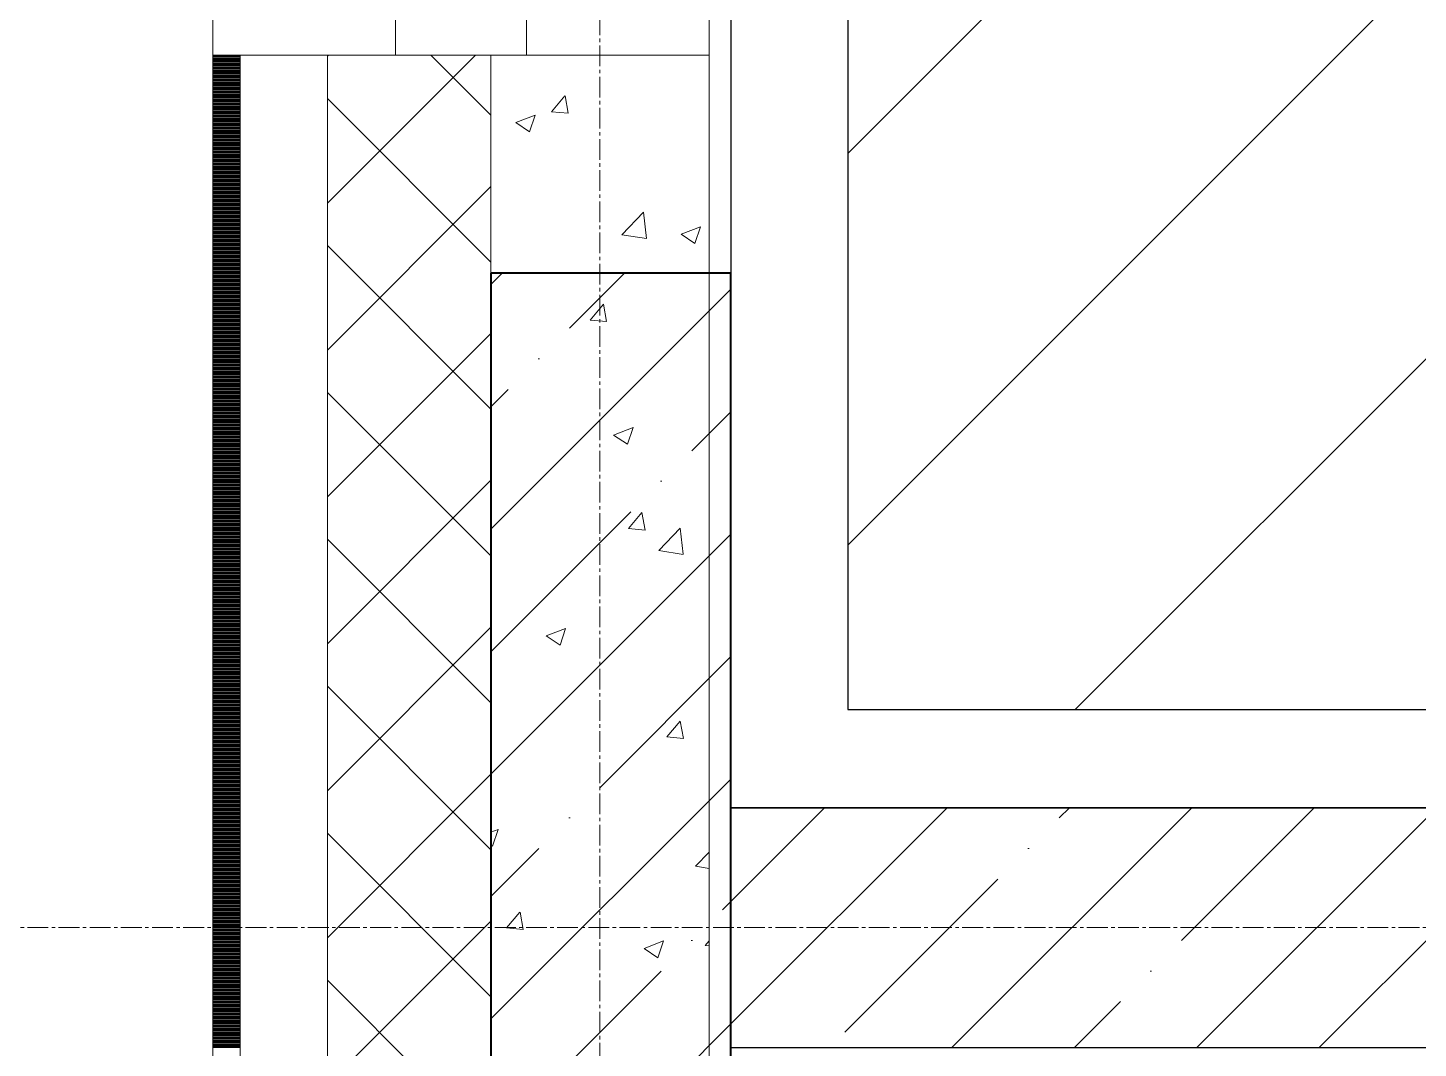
# Model space of a CAD drawing. Header units: millimetres. Extents: x -231292 to 573618, y -153144 to 564035.
# Drawn here: x 8359 to 9634, y -135756 to -134820 of the extents above; entities that cross this region are included whole.
import ezdxf

# ---------------------------------------------------------------- set-up
doc = ezdxf.new("R2010")
doc.units = ezdxf.units.MM
doc.linetypes.add('CENTER2', pattern=[28.575, 19.05, -3.175, 3.175, -3.175])
doc.linetypes.add('HIDDEN2', pattern=[4.7625, 3.175, -1.5875])
doc.layers.get('0').update_dxf_attribs({"color": 250})
for name, color, linetype, lineweight in [('10.3) строит. леса', 20, 'Continuous', 30), ('A-Wall_Материал_Газоблок_Контур', 250, 'Continuous', 0), ('АР_Колонны', 250, 'Continuous', 35), ('АР_Окна', 250, 'Continuous', 5), ('АР_Стены ЖБ', 250, 'Continuous', 35), ('АР_Стены ПЕНОблок', 250, 'Continuous', 20), ('АР_Тонкая', 250, 'Continuous', 5), ('АР_Утеплитель', 250, 'Continuous', 0), ('АР_Штриховка', 250, 'Continuous', 0), ('РД_Оси_100', 250, 'Continuous', 0)]:
    doc.layers.add(name, color=color, linetype=linetype, lineweight=lineweight)

# ---------------------------------------------------------------- blocks, each defined once
blk = doc.blocks.new('оси_рен')
at = {"layer": 'РД_Оси_100', "color": 251, "linetype": 'CENTER2', "true_color": 0x636466}
blk.add_line((1195652.916, 135558.25), (1195652.916, 223268.25), dxfattribs=at)
blk.add_lwpolyline([(1225207.916, 149113.25), (1190197.958, 149113.25), (1189697.958, 149263.25)], dxfattribs=at)

msp = doc.modelspace()

# ---------------------------------------------------------------- hatches: boundary and pattern name
at = {"layer": '10.3) строит. леса'}
h = msp.add_hatch(dxfattribs=at)
h.set_pattern_fill('ANSI31', color=256, scale=80)
h.set_pattern_definition([(45, (13310.34, 10433.85), (-179.60512, 179.60512), [])])
h.paths.add_polyline_path([(9110.656, -133445.263), (9110.656, -135445.263), (10090.656, -135445.263), (10090.656, -133445.263)])
at = {"layer": 'АР_Штриховка', "linetype": 'Continuous', "lineweight": 5, "true_color": 0x000000}
h = msp.add_hatch(dxfattribs=at)
h.set_pattern_fill('ANSI35', color=18, scale=25, style=0)
h.set_pattern_definition([(45, (8883.46, -162345.28), (-112.2532, 112.2532), []), (45, (8995.71, -162345.28), (-112.2532, 112.2532), [198.4375, -39.6875, 0, -39.6875])])
h.paths.add_polyline_path([(8783.458, -136245.283), (9003.458, -136245.283), (9003.458, -135045.283), (8783.458, -135045.283)], flags=0)
h = msp.add_hatch(dxfattribs=at)
h.set_pattern_fill('ANSI35', color=18, scale=25, style=0)
h.set_pattern_definition([(45, (8883.46, -162345.28), (-112.2532, 112.2532), []), (45, (8995.71, -162345.28), (-112.2532, 112.2532), [198.4375, -39.6875, 0, -39.6875])])
h.paths.add_polyline_path([(9003.458, -135535.288), (9003.458, -135755.288), (15583.458, -135755.283), (15583.458, -135535.283)], flags=0)

# ---------------------------------------------------------------- linework, layer by layer
msp.add_lwpolyline([(16573.458, -98570.283), (9003.458, -98570.283), (9003.458, -135535.288), (16573.458, -135535.288)], close=True)
at = {"layer": '10.3) строит. леса'}
msp.add_lwpolyline([(9110.656, -133445.263), (9110.656, -135445.263), (10090.656, -135445.263), (10090.656, -133445.263)], close=True, dxfattribs=at)
at = {"layer": 'A-Wall_Материал_Газоблок_Контур', "color": 18, "linetype": 'Continuous', "lineweight": 0, "true_color": 0x000000}
for p, q in [((8528.458, -131545.283), (8528.458, -134845.283)), ((8983.458, -134845.283), (8983.458, -131545.283))]:
    msp.add_line(p, q, dxfattribs=at)
at = {"layer": 'АР_Колонны', "color": 18, "linetype": 'HIDDEN2', "lineweight": 25, "true_color": 0x000000}
for p, q in [((8783.458, -135045.283), (9003.458, -135045.283)), ((8783.458, -136245.283), (8783.458, -135045.283)), ((9003.458, -135045.283), (9003.458, -136245.283))]:
    msp.add_line(p, q, dxfattribs=at)
at = {"layer": 'АР_Колонны', "color": 18, "linetype": 'Continuous', "lineweight": 30, "true_color": 0x000000}
for p, q in [((9003.458, -135045.283), (8783.458, -135045.283)), ((8783.458, -135045.283), (8783.458, -136245.283)), ((9003.458, -136245.283), (9003.458, -135045.283))]:
    msp.add_line(p, q, dxfattribs=at)
at = {"layer": 'АР_Окна', "color": 18, "linetype": 'Continuous', "lineweight": 5, "true_color": 0x000000}
for p, q in [((8528.458, -131545.283), (8528.458, -134845.283)), ((8983.458, -131545.283), (8983.458, -134845.283))]:
    msp.add_line(p, q, dxfattribs=at)
msp.add_lwpolyline([(8815.958, -134795.283), (8815.958, -134845.283), (8695.958, -134845.283), (8695.958, -134795.283)], close=True, dxfattribs=at)
at = {"layer": 'АР_Стены ЖБ', "color": 18, "linetype": 'Continuous', "lineweight": 40, "true_color": 0x000000}
for p, q in [((9003.458, -135045.283), (8783.458, -135045.283)), ((8783.458, -135045.283), (8783.458, -136245.283)), ((9003.458, -136245.283), (9003.458, -135045.283))]:
    msp.add_line(p, q, dxfattribs=at)
at = {"layer": 'АР_Стены ЖБ', "color": 18, "linetype": 'Continuous', "lineweight": 30, "true_color": 0x000000}
for p, q in [((15583.458, -135535.283), (9003.458, -135535.288)), ((9003.458, -135535.288), (9003.458, -135755.288)), ((9003.458, -135755.288), (15583.458, -135755.283))]:
    msp.add_line(p, q, dxfattribs=at)
at = {"layer": 'АР_Стены ПЕНОблок', "color": 18, "linetype": 'Continuous', "lineweight": 20, "true_color": 0x000000}
for p, q in [((8983.458, -134845.283), (8783.458, -134845.283)), ((8783.458, -134845.283), (8783.458, -136345.283)), ((8983.458, -136345.283), (8983.458, -134845.283))]:
    msp.add_line(p, q, dxfattribs=at)
at = {"layer": 'АР_Тонкая', "color": 18, "linetype": 'Continuous', "lineweight": 5, "true_color": 0x000000}
for p, q in [((8553.458, -134845.283), (8528.458, -134845.283)), ((8528.458, -134845.283), (8528.458, -136345.283)), ((8633.458, -134845.283), (8553.458, -134845.283)), ((8553.458, -134845.283), (8553.458, -136345.283)), ((8553.458, -136345.283), (8553.458, -134845.283)), ((8633.458, -136345.283), (8633.458, -134845.283))]:
    msp.add_line(p, q, dxfattribs=at)
at = {"layer": 'АР_Утеплитель', "color": 18, "linetype": 'Continuous', "lineweight": 0, "true_color": 0x000000}
for p, q in [((8783.458, -134845.283), (8633.458, -134845.283)), ((8633.458, -134845.283), (8633.458, -136345.283)), ((8783.458, -136345.283), (8783.458, -134845.283))]:
    msp.add_line(p, q, dxfattribs=at)
at = {"layer": 'АР_Штриховка', "color": 18, "linetype": 'Continuous', "lineweight": 0, "true_color": 0x000000}
for p, q in [((8528.458, -134846.283), (8553.458, -134846.283)), ((8528.458, -134847.283), (8553.458, -134847.283)), ((8528.458, -134848.283), (8553.458, -134848.283)), ((8528.458, -134849.283), (8553.458, -134849.283)), ((8528.458, -134850.283), (8553.458, -134850.283)), ((8528.458, -134851.283), (8553.458, -134851.283)), ((8633.458, -134846.291), (8634.467, -134845.283)), ((8633.458, -134980.995), (8769.17, -134845.283)), ((8783.458, -134900.403), (8728.338, -134845.283)), ((8528.458, -134852.283), (8553.458, -134852.283)), ((8528.458, -134853.283), (8553.458, -134853.283)), ((8528.458, -134854.283), (8553.458, -134854.283)), ((8528.458, -134855.283), (8553.458, -134855.283)), ((8528.458, -134856.283), (8553.458, -134856.283)), ((8528.458, -134857.283), (8553.458, -134857.283)), ((8528.458, -134858.283), (8553.458, -134858.283)), ((8528.458, -134859.283), (8553.458, -134859.283)), ((8528.458, -134860.283), (8553.458, -134860.283)), ((8528.458, -134861.283), (8553.458, -134861.283)), ((8528.458, -134862.283), (8553.458, -134862.283)), ((8528.458, -134863.283), (8553.458, -134863.283)), ((8528.458, -134864.283), (8553.458, -134864.283)), ((8528.458, -134865.283), (8553.458, -134865.283)), ((8528.458, -134866.283), (8553.458, -134866.283)), ((8528.458, -134867.283), (8553.458, -134867.283)), ((8528.458, -134868.283), (8553.458, -134868.283)), ((8528.458, -134869.283), (8553.458, -134869.283)), ((8528.458, -134870.283), (8553.458, -134870.283)), ((8528.458, -134871.283), (8553.458, -134871.283)), ((8528.458, -134872.283), (8553.458, -134872.283)), ((8528.458, -134873.283), (8553.458, -134873.283)), ((8528.458, -134874.283), (8553.458, -134874.283)), ((8528.458, -134875.283), (8553.458, -134875.283)), ((8528.458, -134876.283), (8553.458, -134876.283)), ((8528.458, -134877.283), (8553.458, -134877.283)), ((8528.458, -134878.283), (8553.458, -134878.283)), ((8528.458, -134879.283), (8553.458, -134879.283)), ((8528.458, -134880.283), (8553.458, -134880.283)), ((8528.458, -134881.283), (8553.458, -134881.283)), ((8528.458, -134882.283), (8553.458, -134882.283)), ((8528.458, -134883.283), (8553.458, -134883.283)), ((8528.458, -134884.283), (8553.458, -134884.283)), ((8528.458, -134885.283), (8553.458, -134885.283)), ((8528.458, -134886.283), (8553.458, -134886.283)), ((8528.458, -134887.283), (8553.458, -134887.283)), ((8528.458, -134888.283), (8553.458, -134888.283)), ((8528.458, -134889.283), (8553.458, -134889.283)), ((8528.458, -134890.283), (8553.458, -134890.283)), ((8783.458, -135035.107), (8633.458, -134885.107)), ((8839.089, -134897.278), (8851.334, -134882.685)), ((8854.337, -134898.594), (8851.4, -134882.673)), ((8528.458, -134891.283), (8553.458, -134891.283)), ((8528.458, -134892.283), (8553.458, -134892.283)), ((8528.458, -134893.283), (8553.458, -134893.283)), ((8528.458, -134894.283), (8553.458, -134894.283)), ((8528.458, -134895.283), (8553.458, -134895.283)), ((8528.458, -134896.283), (8553.458, -134896.283)), ((8528.458, -134897.283), (8553.458, -134897.283)), ((8528.458, -134898.283), (8553.458, -134898.283)), ((8528.458, -134899.283), (8553.458, -134899.283)), ((8528.458, -134900.283), (8553.458, -134900.283)), ((8528.458, -134901.283), (8553.458, -134901.283)), ((8528.458, -134902.283), (8553.458, -134902.283)), ((8806.192, -134907.161), (8823.977, -134900.335)), ((8818.821, -134915.702), (8823.971, -134900.353)), ((8839.089, -134897.278), (8854.271, -134898.606)), ((8528.458, -134903.283), (8553.458, -134903.283)), ((8528.458, -134904.283), (8553.458, -134904.283)), ((8528.458, -134905.283), (8553.458, -134905.283)), ((8528.458, -134906.283), (8553.458, -134906.283)), ((8528.458, -134907.283), (8553.458, -134907.283)), ((8528.458, -134908.283), (8553.458, -134908.283)), ((8528.458, -134909.283), (8553.458, -134909.283)), ((8528.458, -134910.283), (8553.458, -134910.283)), ((8528.458, -134911.283), (8553.458, -134911.283)), ((8528.458, -134912.283), (8553.458, -134912.283)), ((8528.458, -134913.283), (8553.458, -134913.283)), ((8528.458, -134914.283), (8553.458, -134914.283)), ((8528.458, -134915.283), (8553.458, -134915.283)), ((8806.184, -134907.179), (8818.818, -134915.701)), ((8528.458, -134916.283), (8553.458, -134916.283)), ((8528.458, -134917.283), (8553.458, -134917.283)), ((8528.458, -134918.283), (8553.458, -134918.283)), ((8528.458, -134919.283), (8553.458, -134919.283)), ((8528.458, -134920.283), (8553.458, -134920.283)), ((8528.458, -134921.283), (8553.458, -134921.283)), ((8528.458, -134922.283), (8553.458, -134922.283)), ((8528.458, -134923.283), (8553.458, -134923.283)), ((8528.458, -134924.283), (8553.458, -134924.283)), ((8528.458, -134925.283), (8553.458, -134925.283)), ((8528.458, -134926.283), (8553.458, -134926.283)), ((8528.458, -134927.283), (8553.458, -134927.283)), ((8528.458, -134928.283), (8553.458, -134928.283)), ((8528.458, -134929.283), (8553.458, -134929.283)), ((8528.458, -134930.283), (8553.458, -134930.283)), ((8528.458, -134931.283), (8553.458, -134931.283)), ((8528.458, -134932.283), (8553.458, -134932.283)), ((8528.458, -134933.283), (8553.458, -134933.283)), ((8528.458, -134934.283), (8553.458, -134934.283)), ((8528.458, -134935.283), (8553.458, -134935.283)), ((8528.458, -134936.283), (8553.458, -134936.283)), ((8528.458, -134937.283), (8553.458, -134937.283)), ((8528.458, -134938.283), (8553.458, -134938.283)), ((8528.458, -134939.283), (8553.458, -134939.283)), ((8528.458, -134940.283), (8553.458, -134940.283)), ((8528.458, -134941.283), (8553.458, -134941.283)), ((8528.458, -134942.283), (8553.458, -134942.283)), ((8528.458, -134943.283), (8553.458, -134943.283)), ((8528.458, -134944.283), (8553.458, -134944.283)), ((8528.458, -134945.283), (8553.458, -134945.283)), ((8528.458, -134946.283), (8553.458, -134946.283)), ((8528.458, -134947.283), (8553.458, -134947.283)), ((8528.458, -134948.283), (8553.458, -134948.283)), ((8528.458, -134949.283), (8553.458, -134949.283)), ((8528.458, -134950.283), (8553.458, -134950.283)), ((8528.458, -134951.283), (8553.458, -134951.283)), ((8528.458, -134952.283), (8553.458, -134952.283)), ((8528.458, -134953.283), (8553.458, -134953.283)), ((8528.458, -134954.283), (8553.458, -134954.283)), ((8528.458, -134955.283), (8553.458, -134955.283)), ((8528.458, -134956.283), (8553.458, -134956.283)), ((8528.458, -134957.283), (8553.458, -134957.283)), ((8528.458, -134958.283), (8553.458, -134958.283)), ((8528.458, -134959.283), (8553.458, -134959.283)), ((8528.458, -134960.283), (8553.458, -134960.283)), ((8528.458, -134961.283), (8553.458, -134961.283)), ((8528.458, -134962.283), (8553.458, -134962.283)), ((8528.458, -134963.283), (8553.458, -134963.283)), ((8528.458, -134964.283), (8553.458, -134964.283)), ((8528.458, -134965.283), (8553.458, -134965.283)), ((8528.458, -134966.283), (8553.458, -134966.283)), ((8633.458, -135115.699), (8783.458, -134965.699)), ((8528.458, -134967.283), (8553.458, -134967.283)), ((8528.458, -134968.283), (8553.458, -134968.283)), ((8528.458, -134969.283), (8553.458, -134969.283)), ((8528.458, -134970.283), (8553.458, -134970.283)), ((8528.458, -134971.283), (8553.458, -134971.283)), ((8528.458, -134972.283), (8553.458, -134972.283)), ((8528.458, -134973.283), (8553.458, -134973.283)), ((8528.458, -134974.283), (8553.458, -134974.283)), ((8528.458, -134975.283), (8553.458, -134975.283)), ((8528.458, -134976.283), (8553.458, -134976.283)), ((8528.458, -134977.283), (8553.458, -134977.283)), ((8528.458, -134978.283), (8553.458, -134978.283)), ((8528.458, -134979.283), (8553.458, -134979.283)), ((8528.458, -134980.283), (8553.458, -134980.283)), ((8528.458, -134981.283), (8553.458, -134981.283)), ((8528.458, -134982.283), (8553.458, -134982.283)), ((8528.458, -134983.283), (8553.458, -134983.283)), ((8528.458, -134984.283), (8553.458, -134984.283)), ((8528.458, -134985.283), (8553.458, -134985.283)), ((8528.458, -134986.283), (8553.458, -134986.283)), ((8528.458, -134987.283), (8553.458, -134987.283)), ((8528.458, -134988.283), (8553.458, -134988.283)), ((8528.458, -134989.283), (8553.458, -134989.283)), ((8528.458, -134990.283), (8553.458, -134990.283)), ((8528.458, -134991.283), (8553.458, -134991.283)), ((8528.458, -134992.283), (8553.458, -134992.283)), ((8903.615, -135010.019), (8923.399, -134989.4)), ((8926.222, -135013.521), (8923.416, -134989.399)), ((8528.458, -134993.283), (8553.458, -134993.283)), ((8528.458, -134994.283), (8553.458, -134994.283)), ((8528.458, -134995.283), (8553.458, -134995.283)), ((8528.458, -134996.283), (8553.458, -134996.283)), ((8528.458, -134997.283), (8553.458, -134997.283)), ((8528.458, -134998.283), (8553.458, -134998.283)), ((8528.458, -134999.283), (8553.458, -134999.283)), ((8528.458, -135000.283), (8553.458, -135000.283)), ((8528.458, -135001.283), (8553.458, -135001.283)), ((8528.458, -135002.283), (8553.458, -135002.283)), ((8528.458, -135003.283), (8553.458, -135003.283)), ((8528.458, -135004.283), (8553.458, -135004.283)), ((8957.806, -135009.427), (8975.591, -135002.6)), ((8970.435, -135017.967), (8975.585, -135002.618)), ((8528.458, -135005.283), (8553.458, -135005.283)), ((8528.458, -135006.283), (8553.458, -135006.283)), ((8528.458, -135007.283), (8553.458, -135007.283)), ((8528.458, -135008.283), (8553.458, -135008.283)), ((8528.458, -135009.283), (8553.458, -135009.283)), ((8528.458, -135010.283), (8553.458, -135010.283)), ((8528.458, -135011.283), (8553.458, -135011.283)), ((8528.458, -135012.283), (8553.458, -135012.283)), ((8528.458, -135013.283), (8553.458, -135013.283)), ((8528.458, -135014.283), (8553.458, -135014.283)), ((8528.458, -135015.283), (8553.458, -135015.283)), ((8528.458, -135016.283), (8553.458, -135016.283)), ((8528.458, -135017.283), (8553.458, -135017.283)), ((8903.628, -135010.046), (8926.218, -135013.549)), ((8957.798, -135009.444), (8970.433, -135017.966)), ((8528.458, -135018.283), (8553.458, -135018.283)), ((8528.458, -135019.283), (8553.458, -135019.283)), ((8528.458, -135020.283), (8553.458, -135020.283)), ((8528.458, -135021.283), (8553.458, -135021.283)), ((8528.458, -135022.283), (8553.458, -135022.283)), ((8528.458, -135023.283), (8553.458, -135023.283)), ((8528.458, -135024.283), (8553.458, -135024.283)), ((8528.458, -135025.283), (8553.458, -135025.283)), ((8528.458, -135026.283), (8553.458, -135026.283)), ((8528.458, -135027.283), (8553.458, -135027.283)), ((8528.458, -135028.283), (8553.458, -135028.283)), ((8528.458, -135029.283), (8553.458, -135029.283)), ((8528.458, -135030.283), (8553.458, -135030.283)), ((8783.458, -135169.811), (8633.458, -135019.811)), ((8528.458, -135031.283), (8553.458, -135031.283)), ((8528.458, -135032.283), (8553.458, -135032.283)), ((8528.458, -135033.283), (8553.458, -135033.283)), ((8528.458, -135034.283), (8553.458, -135034.283)), ((8528.458, -135035.283), (8553.458, -135035.283)), ((8528.458, -135036.283), (8553.458, -135036.283)), ((8528.458, -135037.283), (8553.458, -135037.283)), ((8528.458, -135038.283), (8553.458, -135038.283)), ((8528.458, -135039.283), (8553.458, -135039.283)), ((8528.458, -135040.283), (8553.458, -135040.283)), ((8528.458, -135041.283), (8553.458, -135041.283)), ((8528.458, -135042.283), (8553.458, -135042.283)), ((8528.458, -135043.283), (8553.458, -135043.283)), ((8528.458, -135044.283), (8553.458, -135044.283)), ((8528.458, -135045.283), (8553.458, -135045.283)), ((8528.458, -135046.283), (8553.458, -135046.283)), ((8528.458, -135047.283), (8553.458, -135047.283)), ((8528.458, -135048.283), (8553.458, -135048.283)), ((8528.458, -135049.283), (8553.458, -135049.283)), ((8528.458, -135050.283), (8553.458, -135050.283)), ((8528.458, -135051.283), (8553.458, -135051.283)), ((8528.458, -135052.283), (8553.458, -135052.283)), ((8528.458, -135053.283), (8553.458, -135053.283)), ((8528.458, -135054.283), (8553.458, -135054.283)), ((8528.458, -135055.283), (8553.458, -135055.283)), ((8528.458, -135056.283), (8553.458, -135056.283)), ((8528.458, -135057.283), (8553.458, -135057.283)), ((8528.458, -135058.283), (8553.458, -135058.283)), ((8528.458, -135059.283), (8553.458, -135059.283)), ((8528.458, -135060.283), (8553.458, -135060.283)), ((8528.458, -135061.283), (8553.458, -135061.283)), ((8528.458, -135062.283), (8553.458, -135062.283)), ((8528.458, -135063.283), (8553.458, -135063.283)), ((8528.458, -135064.283), (8553.458, -135064.283)), ((8528.458, -135065.283), (8553.458, -135065.283)), ((8528.458, -135066.283), (8553.458, -135066.283)), ((8528.458, -135067.283), (8553.458, -135067.283)), ((8528.458, -135068.283), (8553.458, -135068.283)), ((8528.458, -135069.283), (8553.458, -135069.283)), ((8528.458, -135070.283), (8553.458, -135070.283)), ((8528.458, -135071.283), (8553.458, -135071.283)), ((8528.458, -135072.283), (8553.458, -135072.283)), ((8528.458, -135073.283), (8553.458, -135073.283)), ((8528.458, -135074.283), (8553.458, -135074.283)), ((8528.458, -135075.283), (8553.458, -135075.283)), ((8528.458, -135076.283), (8553.458, -135076.283)), ((8528.458, -135077.283), (8553.458, -135077.283)), ((8528.458, -135078.283), (8553.458, -135078.283)), ((8528.458, -135079.283), (8553.458, -135079.283)), ((8528.458, -135080.283), (8553.458, -135080.283)), ((8528.458, -135081.283), (8553.458, -135081.283)), ((8874.333, -135088.335), (8886.578, -135073.742)), ((8889.58, -135089.651), (8886.643, -135073.73)), ((8528.458, -135082.283), (8553.458, -135082.283)), ((8528.458, -135083.283), (8553.458, -135083.283)), ((8528.458, -135084.283), (8553.458, -135084.283)), ((8528.458, -135085.283), (8553.458, -135085.283)), ((8528.458, -135086.283), (8553.458, -135086.283)), ((8528.458, -135087.283), (8553.458, -135087.283)), ((8528.458, -135088.283), (8553.458, -135088.283)), ((8528.458, -135089.283), (8553.458, -135089.283)), ((8528.458, -135090.283), (8553.458, -135090.283)), ((8528.458, -135091.283), (8553.458, -135091.283)), ((8528.458, -135092.283), (8553.458, -135092.283)), ((8528.458, -135093.283), (8553.458, -135093.283)), ((8528.458, -135094.283), (8553.458, -135094.283)), ((8874.333, -135088.335), (8889.515, -135089.663)), ((8528.458, -135095.283), (8553.458, -135095.283)), ((8528.458, -135096.283), (8553.458, -135096.283)), ((8528.458, -135097.283), (8553.458, -135097.283)), ((8528.458, -135098.283), (8553.458, -135098.283)), ((8528.458, -135099.283), (8553.458, -135099.283)), ((8528.458, -135100.283), (8553.458, -135100.283)), ((8528.458, -135101.283), (8553.458, -135101.283)), ((8528.458, -135102.283), (8553.458, -135102.283)), ((8528.458, -135103.283), (8553.458, -135103.283)), ((8528.458, -135104.283), (8553.458, -135104.283)), ((8528.458, -135105.283), (8553.458, -135105.283)), ((8528.458, -135106.283), (8553.458, -135106.283)), ((8633.458, -135250.403), (8783.458, -135100.403)), ((8528.458, -135107.283), (8553.458, -135107.283)), ((8528.458, -135108.283), (8553.458, -135108.283)), ((8528.458, -135109.283), (8553.458, -135109.283)), ((8528.458, -135110.283), (8553.458, -135110.283)), ((8528.458, -135111.283), (8553.458, -135111.283)), ((8528.458, -135112.283), (8553.458, -135112.283)), ((8528.458, -135113.283), (8553.458, -135113.283)), ((8528.458, -135114.283), (8553.458, -135114.283)), ((8528.458, -135115.283), (8553.458, -135115.283)), ((8528.458, -135116.283), (8553.458, -135116.283)), ((8528.458, -135117.283), (8553.458, -135117.283)), ((8528.458, -135118.283), (8553.458, -135118.283)), ((8528.458, -135119.283), (8553.458, -135119.283)), ((8528.458, -135120.283), (8553.458, -135120.283)), ((8528.458, -135121.283), (8553.458, -135121.283)), ((8528.458, -135122.283), (8553.458, -135122.283)), ((8528.458, -135123.283), (8553.458, -135123.283)), ((8528.458, -135124.283), (8553.458, -135124.283)), ((8528.458, -135125.283), (8553.458, -135125.283)), ((8528.458, -135126.283), (8553.458, -135126.283)), ((8528.458, -135127.283), (8553.458, -135127.283)), ((8528.458, -135128.283), (8553.458, -135128.283)), ((8528.458, -135129.283), (8553.458, -135129.283)), ((8528.458, -135130.283), (8553.458, -135130.283)), ((8528.458, -135131.283), (8553.458, -135131.283)), ((8528.458, -135132.283), (8553.458, -135132.283)), ((8528.458, -135133.283), (8553.458, -135133.283)), ((8528.458, -135134.283), (8553.458, -135134.283)), ((8528.458, -135135.283), (8553.458, -135135.283)), ((8528.458, -135136.283), (8553.458, -135136.283)), ((8528.458, -135137.283), (8553.458, -135137.283)), ((8528.458, -135138.283), (8553.458, -135138.283)), ((8528.458, -135139.283), (8553.458, -135139.283)), ((8528.458, -135140.283), (8553.458, -135140.283)), ((8528.458, -135141.283), (8553.458, -135141.283)), ((8528.458, -135142.283), (8553.458, -135142.283)), ((8528.458, -135143.283), (8553.458, -135143.283)), ((8528.458, -135144.283), (8553.458, -135144.283)), ((8528.458, -135145.283), (8553.458, -135145.283)), ((8528.458, -135146.283), (8553.458, -135146.283)), ((8528.458, -135147.283), (8553.458, -135147.283)), ((8528.458, -135148.283), (8553.458, -135148.283)), ((8528.458, -135149.283), (8553.458, -135149.283)), ((8528.458, -135150.283), (8553.458, -135150.283)), ((8528.458, -135151.283), (8553.458, -135151.283)), ((8528.458, -135152.283), (8553.458, -135152.283)), ((8528.458, -135153.283), (8553.458, -135153.283)), ((8528.458, -135154.283), (8553.458, -135154.283)), ((8528.458, -135155.283), (8553.458, -135155.283)), ((8528.458, -135156.283), (8553.458, -135156.283)), ((8528.458, -135157.283), (8553.458, -135157.283)), ((8783.458, -135304.514), (8633.458, -135154.514)), ((8528.458, -135158.283), (8553.458, -135158.283)), ((8528.458, -135159.283), (8553.458, -135159.283)), ((8528.458, -135160.283), (8553.458, -135160.283)), ((8528.458, -135161.283), (8553.458, -135161.283)), ((8528.458, -135162.283), (8553.458, -135162.283)), ((8528.458, -135163.283), (8553.458, -135163.283)), ((8528.458, -135164.283), (8553.458, -135164.283)), ((8528.458, -135165.283), (8553.458, -135165.283)), ((8528.458, -135166.283), (8553.458, -135166.283)), ((8528.458, -135167.283), (8553.458, -135167.283)), ((8528.458, -135168.283), (8553.458, -135168.283)), ((8528.458, -135169.283), (8553.458, -135169.283)), ((8528.458, -135170.283), (8553.458, -135170.283)), ((8528.458, -135171.283), (8553.458, -135171.283)), ((8528.458, -135172.283), (8553.458, -135172.283)), ((8528.458, -135173.283), (8553.458, -135173.283)), ((8528.458, -135174.283), (8553.458, -135174.283)), ((8528.458, -135175.283), (8553.458, -135175.283)), ((8528.458, -135176.283), (8553.458, -135176.283)), ((8528.458, -135177.283), (8553.458, -135177.283)), ((8528.458, -135178.283), (8553.458, -135178.283)), ((8528.458, -135179.283), (8553.458, -135179.283)), ((8528.458, -135180.283), (8553.458, -135180.283)), ((8528.458, -135181.283), (8553.458, -135181.283)), ((8528.458, -135182.283), (8553.458, -135182.283)), ((8528.458, -135183.283), (8553.458, -135183.283)), ((8528.458, -135184.283), (8553.458, -135184.283)), ((8528.458, -135185.283), (8553.458, -135185.283)), ((8528.458, -135186.283), (8553.458, -135186.283)), ((8528.458, -135187.283), (8553.458, -135187.283)), ((8528.458, -135188.283), (8553.458, -135188.283)), ((8528.458, -135189.283), (8553.458, -135189.283)), ((8528.458, -135190.283), (8553.458, -135190.283)), ((8528.458, -135191.283), (8553.458, -135191.283)), ((8528.458, -135192.283), (8553.458, -135192.283)), ((8528.458, -135193.283), (8553.458, -135193.283)), ((8528.458, -135194.283), (8553.458, -135194.283)), ((8528.458, -135195.283), (8553.458, -135195.283)), ((8528.458, -135196.283), (8553.458, -135196.283)), ((8895.996, -135193.632), (8908.631, -135202.154)), ((8896.004, -135193.615), (8913.789, -135186.788)), ((8908.633, -135202.155), (8913.783, -135186.806)), ((8528.458, -135197.283), (8553.458, -135197.283)), ((8528.458, -135198.283), (8553.458, -135198.283)), ((8528.458, -135199.283), (8553.458, -135199.283)), ((8528.458, -135200.283), (8553.458, -135200.283)), ((8528.458, -135201.283), (8553.458, -135201.283)), ((8528.458, -135202.283), (8553.458, -135202.283)), ((8528.458, -135203.283), (8553.458, -135203.283)), ((8528.458, -135204.283), (8553.458, -135204.283)), ((8528.458, -135205.283), (8553.458, -135205.283)), ((8528.458, -135206.283), (8553.458, -135206.283)), ((8528.458, -135207.283), (8553.458, -135207.283)), ((8528.458, -135208.283), (8553.458, -135208.283)), ((8528.458, -135209.283), (8553.458, -135209.283)), ((8528.458, -135210.283), (8553.458, -135210.283)), ((8528.458, -135211.283), (8553.458, -135211.283)), ((8528.458, -135212.283), (8553.458, -135212.283)), ((8528.458, -135213.283), (8553.458, -135213.283)), ((8528.458, -135214.283), (8553.458, -135214.283)), ((8528.458, -135215.283), (8553.458, -135215.283)), ((8528.458, -135216.283), (8553.458, -135216.283)), ((8528.458, -135217.283), (8553.458, -135217.283)), ((8528.458, -135218.283), (8553.458, -135218.283)), ((8528.458, -135219.283), (8553.458, -135219.283)), ((8528.458, -135220.283), (8553.458, -135220.283)), ((8528.458, -135221.283), (8553.458, -135221.283)), ((8528.458, -135222.283), (8553.458, -135222.283)), ((8528.458, -135223.283), (8553.458, -135223.283)), ((8528.458, -135224.283), (8553.458, -135224.283)), ((8528.458, -135225.283), (8553.458, -135225.283)), ((8528.458, -135226.283), (8553.458, -135226.283)), ((8528.458, -135227.283), (8553.458, -135227.283)), ((8528.458, -135228.283), (8553.458, -135228.283)), ((8528.458, -135229.283), (8553.458, -135229.283)), ((8528.458, -135230.283), (8553.458, -135230.283)), ((8528.458, -135231.283), (8553.458, -135231.283)), ((8528.458, -135232.283), (8553.458, -135232.283)), ((8528.458, -135233.283), (8553.458, -135233.283)), ((8528.458, -135234.283), (8553.458, -135234.283)), ((8528.458, -135235.283), (8553.458, -135235.283)), ((8528.458, -135236.283), (8553.458, -135236.283)), ((8528.458, -135237.283), (8553.458, -135237.283)), ((8528.458, -135238.283), (8553.458, -135238.283)), ((8528.458, -135239.283), (8553.458, -135239.283)), ((8528.458, -135240.283), (8553.458, -135240.283)), ((8528.458, -135241.283), (8553.458, -135241.283)), ((8528.458, -135242.283), (8553.458, -135242.283)), ((8528.458, -135243.283), (8553.458, -135243.283)), ((8528.458, -135244.283), (8553.458, -135244.283)), ((8528.458, -135245.283), (8553.458, -135245.283)), ((8528.458, -135246.283), (8553.458, -135246.283)), ((8528.458, -135247.283), (8553.458, -135247.283)), ((8633.458, -135385.107), (8783.458, -135235.107)), ((8528.458, -135248.283), (8553.458, -135248.283)), ((8528.458, -135249.283), (8553.458, -135249.283)), ((8528.458, -135250.283), (8553.458, -135250.283)), ((8528.458, -135251.283), (8553.458, -135251.283)), ((8528.458, -135252.283), (8553.458, -135252.283)), ((8528.458, -135253.283), (8553.458, -135253.283)), ((8528.458, -135254.283), (8553.458, -135254.283)), ((8528.458, -135255.283), (8553.458, -135255.283)), ((8528.458, -135256.283), (8553.458, -135256.283)), ((8528.458, -135257.283), (8553.458, -135257.283)), ((8528.458, -135258.283), (8553.458, -135258.283)), ((8528.458, -135259.283), (8553.458, -135259.283)), ((8528.458, -135260.283), (8553.458, -135260.283)), ((8528.458, -135261.283), (8553.458, -135261.283)), ((8528.458, -135262.283), (8553.458, -135262.283)), ((8528.458, -135263.283), (8553.458, -135263.283)), ((8528.458, -135264.283), (8553.458, -135264.283)), ((8528.458, -135265.283), (8553.458, -135265.283)), ((8528.458, -135266.283), (8553.458, -135266.283)), ((8528.458, -135267.283), (8553.458, -135267.283)), ((8528.458, -135268.283), (8553.458, -135268.283)), ((8528.458, -135269.283), (8553.458, -135269.283)), ((8528.458, -135270.283), (8553.458, -135270.283)), ((8528.458, -135271.283), (8553.458, -135271.283)), ((8528.458, -135272.283), (8553.458, -135272.283)), ((8909.576, -135279.392), (8921.821, -135264.798)), ((8924.823, -135280.708), (8921.886, -135264.787)), ((8528.458, -135273.283), (8553.458, -135273.283)), ((8528.458, -135274.283), (8553.458, -135274.283)), ((8528.458, -135275.283), (8553.458, -135275.283)), ((8528.458, -135276.283), (8553.458, -135276.283)), ((8528.458, -135277.283), (8553.458, -135277.283)), ((8528.458, -135278.283), (8553.458, -135278.283)), ((8528.458, -135279.283), (8553.458, -135279.283)), ((8528.458, -135280.283), (8553.458, -135280.283)), ((8528.458, -135281.283), (8553.458, -135281.283)), ((8528.458, -135282.283), (8553.458, -135282.283)), ((8528.458, -135283.283), (8553.458, -135283.283)), ((8528.458, -135284.283), (8553.458, -135284.283)), ((8528.458, -135285.283), (8553.458, -135285.283)), ((8909.576, -135279.392), (8924.758, -135280.72)), ((8937.29, -135299.488), (8957.074, -135278.869)), ((8959.897, -135302.989), (8957.091, -135278.867)), ((8528.458, -135286.283), (8553.458, -135286.283)), ((8528.458, -135287.283), (8553.458, -135287.283)), ((8528.458, -135288.283), (8553.458, -135288.283)), ((8528.458, -135289.283), (8553.458, -135289.283)), ((8528.458, -135290.283), (8553.458, -135290.283)), ((8528.458, -135291.283), (8553.458, -135291.283)), ((8528.458, -135292.283), (8553.458, -135292.283)), ((8528.458, -135293.283), (8553.458, -135293.283)), ((8528.458, -135294.283), (8553.458, -135294.283)), ((8528.458, -135295.283), (8553.458, -135295.283)), ((8528.458, -135296.283), (8553.458, -135296.283)), ((8528.458, -135297.283), (8553.458, -135297.283)), ((8528.458, -135298.283), (8553.458, -135298.283)), ((8783.458, -135439.218), (8633.458, -135289.218)), ((8528.458, -135299.283), (8553.458, -135299.283)), ((8528.458, -135300.283), (8553.458, -135300.283)), ((8528.458, -135301.283), (8553.458, -135301.283)), ((8528.458, -135302.283), (8553.458, -135302.283)), ((8528.458, -135303.283), (8553.458, -135303.283)), ((8528.458, -135304.283), (8553.458, -135304.283)), ((8528.458, -135305.283), (8553.458, -135305.283)), ((8528.458, -135306.283), (8553.458, -135306.283)), ((8528.458, -135307.283), (8553.458, -135307.283)), ((8528.458, -135308.283), (8553.458, -135308.283)), ((8528.458, -135309.283), (8553.458, -135309.283)), ((8528.458, -135310.283), (8553.458, -135310.283)), ((8937.303, -135299.514), (8959.893, -135303.017)), ((8528.458, -135311.283), (8553.458, -135311.283)), ((8528.458, -135312.283), (8553.458, -135312.283)), ((8528.458, -135313.283), (8553.458, -135313.283)), ((8528.458, -135314.283), (8553.458, -135314.283)), ((8528.458, -135315.283), (8553.458, -135315.283)), ((8528.458, -135316.283), (8553.458, -135316.283)), ((8528.458, -135317.283), (8553.458, -135317.283)), ((8528.458, -135318.283), (8553.458, -135318.283)), ((8528.458, -135319.283), (8553.458, -135319.283)), ((8528.458, -135320.283), (8553.458, -135320.283)), ((8528.458, -135321.283), (8553.458, -135321.283)), ((8528.458, -135322.283), (8553.458, -135322.283)), ((8528.458, -135323.283), (8553.458, -135323.283)), ((8528.458, -135324.283), (8553.458, -135324.283)), ((8528.458, -135325.283), (8553.458, -135325.283)), ((8528.458, -135326.283), (8553.458, -135326.283)), ((8528.458, -135327.283), (8553.458, -135327.283)), ((8528.458, -135328.283), (8553.458, -135328.283)), ((8528.458, -135329.283), (8553.458, -135329.283)), ((8528.458, -135330.283), (8553.458, -135330.283)), ((8528.458, -135331.283), (8553.458, -135331.283)), ((8528.458, -135332.283), (8553.458, -135332.283)), ((8528.458, -135333.283), (8553.458, -135333.283)), ((8528.458, -135334.283), (8553.458, -135334.283)), ((8528.458, -135335.283), (8553.458, -135335.283)), ((8528.458, -135336.283), (8553.458, -135336.283)), ((8528.458, -135337.283), (8553.458, -135337.283)), ((8528.458, -135338.283), (8553.458, -135338.283)), ((8528.458, -135339.283), (8553.458, -135339.283)), ((8528.458, -135340.283), (8553.458, -135340.283)), ((8528.458, -135341.283), (8553.458, -135341.283)), ((8528.458, -135342.283), (8553.458, -135342.283)), ((8528.458, -135343.283), (8553.458, -135343.283)), ((8528.458, -135344.283), (8553.458, -135344.283)), ((8528.458, -135345.283), (8553.458, -135345.283)), ((8528.458, -135346.283), (8553.458, -135346.283)), ((8528.458, -135347.283), (8553.458, -135347.283)), ((8528.458, -135348.283), (8553.458, -135348.283)), ((8528.458, -135349.283), (8553.458, -135349.283)), ((8528.458, -135350.283), (8553.458, -135350.283)), ((8528.458, -135351.283), (8553.458, -135351.283)), ((8528.458, -135352.283), (8553.458, -135352.283)), ((8528.458, -135353.283), (8553.458, -135353.283)), ((8528.458, -135354.283), (8553.458, -135354.283)), ((8528.458, -135355.283), (8553.458, -135355.283)), ((8528.458, -135356.283), (8553.458, -135356.283)), ((8528.458, -135357.283), (8553.458, -135357.283)), ((8528.458, -135358.283), (8553.458, -135358.283)), ((8528.458, -135359.283), (8553.458, -135359.283)), ((8528.458, -135360.283), (8553.458, -135360.283)), ((8528.458, -135361.283), (8553.458, -135361.283)), ((8528.458, -135362.283), (8553.458, -135362.283)), ((8528.458, -135363.283), (8553.458, -135363.283)), ((8528.458, -135364.283), (8553.458, -135364.283)), ((8528.458, -135365.283), (8553.458, -135365.283)), ((8528.458, -135366.283), (8553.458, -135366.283)), ((8528.458, -135367.283), (8553.458, -135367.283)), ((8528.458, -135368.283), (8553.458, -135368.283)), ((8528.458, -135369.283), (8553.458, -135369.283)), ((8528.458, -135370.283), (8553.458, -135370.283)), ((8528.458, -135371.283), (8553.458, -135371.283)), ((8528.458, -135372.283), (8553.458, -135372.283)), ((8528.458, -135373.283), (8553.458, -135373.283)), ((8528.458, -135374.283), (8553.458, -135374.283)), ((8633.458, -135519.811), (8783.458, -135369.811)), ((8834.202, -135377.803), (8851.987, -135370.976)), ((8846.831, -135386.343), (8851.981, -135370.994)), ((8528.458, -135375.283), (8553.458, -135375.283)), ((8528.458, -135376.283), (8553.458, -135376.283)), ((8528.458, -135377.283), (8553.458, -135377.283)), ((8528.458, -135378.283), (8553.458, -135378.283)), ((8528.458, -135379.283), (8553.458, -135379.283)), ((8528.458, -135380.283), (8553.458, -135380.283)), ((8528.458, -135381.283), (8553.458, -135381.283)), ((8528.458, -135382.283), (8553.458, -135382.283)), ((8528.458, -135383.283), (8553.458, -135383.283)), ((8528.458, -135384.283), (8553.458, -135384.283)), ((8528.458, -135385.283), (8553.458, -135385.283)), ((8528.458, -135386.283), (8553.458, -135386.283)), ((8528.458, -135387.283), (8553.458, -135387.283)), ((8834.194, -135377.82), (8846.829, -135386.342)), ((8528.458, -135388.283), (8553.458, -135388.283)), ((8528.458, -135389.283), (8553.458, -135389.283)), ((8528.458, -135390.283), (8553.458, -135390.283)), ((8528.458, -135391.283), (8553.458, -135391.283)), ((8528.458, -135392.283), (8553.458, -135392.283)), ((8528.458, -135393.283), (8553.458, -135393.283)), ((8528.458, -135394.283), (8553.458, -135394.283)), ((8528.458, -135395.283), (8553.458, -135395.283)), ((8528.458, -135396.283), (8553.458, -135396.283)), ((8528.458, -135397.283), (8553.458, -135397.283)), ((8528.458, -135398.283), (8553.458, -135398.283)), ((8528.458, -135399.283), (8553.458, -135399.283)), ((8528.458, -135400.283), (8553.458, -135400.283)), ((8528.458, -135401.283), (8553.458, -135401.283)), ((8528.458, -135402.283), (8553.458, -135402.283)), ((8528.458, -135403.283), (8553.458, -135403.283)), ((8528.458, -135404.283), (8553.458, -135404.283)), ((8528.458, -135405.283), (8553.458, -135405.283)), ((8528.458, -135406.283), (8553.458, -135406.283)), ((8528.458, -135407.283), (8553.458, -135407.283)), ((8528.458, -135408.283), (8553.458, -135408.283)), ((8528.458, -135409.283), (8553.458, -135409.283)), ((8528.458, -135410.283), (8553.458, -135410.283)), ((8528.458, -135411.283), (8553.458, -135411.283)), ((8528.458, -135412.283), (8553.458, -135412.283)), ((8528.458, -135413.283), (8553.458, -135413.283)), ((8528.458, -135414.283), (8553.458, -135414.283)), ((8528.458, -135415.283), (8553.458, -135415.283)), ((8528.458, -135416.283), (8553.458, -135416.283)), ((8528.458, -135417.283), (8553.458, -135417.283)), ((8528.458, -135418.283), (8553.458, -135418.283)), ((8528.458, -135419.283), (8553.458, -135419.283)), ((8528.458, -135420.283), (8553.458, -135420.283)), ((8528.458, -135421.283), (8553.458, -135421.283)), ((8528.458, -135422.283), (8553.458, -135422.283)), ((8528.458, -135423.283), (8553.458, -135423.283)), ((8528.458, -135424.283), (8553.458, -135424.283)), ((8528.458, -135425.283), (8553.458, -135425.283)), ((8783.458, -135573.922), (8633.458, -135423.922)), ((8528.458, -135426.283), (8553.458, -135426.283)), ((8528.458, -135427.283), (8553.458, -135427.283)), ((8528.458, -135428.283), (8553.458, -135428.283)), ((8528.458, -135429.283), (8553.458, -135429.283)), ((8528.458, -135430.283), (8553.458, -135430.283)), ((8528.458, -135431.283), (8553.458, -135431.283)), ((8528.458, -135432.283), (8553.458, -135432.283)), ((8528.458, -135433.283), (8553.458, -135433.283)), ((8528.458, -135434.283), (8553.458, -135434.283)), ((8528.458, -135435.283), (8553.458, -135435.283)), ((8528.458, -135436.283), (8553.458, -135436.283)), ((8528.458, -135437.283), (8553.458, -135437.283)), ((8528.458, -135438.283), (8553.458, -135438.283)), ((8528.458, -135439.283), (8553.458, -135439.283)), ((8528.458, -135440.283), (8553.458, -135440.283)), ((8528.458, -135441.283), (8553.458, -135441.283)), ((8528.458, -135442.283), (8553.458, -135442.283)), ((8528.458, -135443.283), (8553.458, -135443.283)), ((8528.458, -135444.283), (8553.458, -135444.283)), ((8528.458, -135445.283), (8553.458, -135445.283)), ((8528.458, -135446.283), (8553.458, -135446.283)), ((8528.458, -135447.283), (8553.458, -135447.283)), ((8528.458, -135448.283), (8553.458, -135448.283)), ((8528.458, -135449.283), (8553.458, -135449.283)), ((8528.458, -135450.283), (8553.458, -135450.283)), ((8528.458, -135451.283), (8553.458, -135451.283)), ((8528.458, -135452.283), (8553.458, -135452.283)), ((8528.458, -135453.283), (8553.458, -135453.283)), ((8528.458, -135454.283), (8553.458, -135454.283)), ((8528.458, -135455.283), (8553.458, -135455.283)), ((8528.458, -135456.283), (8553.458, -135456.283)), ((8528.458, -135457.283), (8553.458, -135457.283)), ((8528.458, -135458.283), (8553.458, -135458.283)), ((8528.458, -135459.283), (8553.458, -135459.283)), ((8528.458, -135460.283), (8553.458, -135460.283)), ((8528.458, -135461.283), (8553.458, -135461.283)), ((8528.458, -135462.283), (8553.458, -135462.283)), ((8528.458, -135463.283), (8553.458, -135463.283)), ((8944.819, -135470.448), (8957.065, -135455.855)), ((8960.065, -135471.765), (8957.129, -135455.844)), ((8528.458, -135464.283), (8553.458, -135464.283)), ((8528.458, -135465.283), (8553.458, -135465.283)), ((8528.458, -135466.283), (8553.458, -135466.283)), ((8528.458, -135467.283), (8553.458, -135467.283)), ((8528.458, -135468.283), (8553.458, -135468.283)), ((8528.458, -135469.283), (8553.458, -135469.283)), ((8528.458, -135470.283), (8553.458, -135470.283)), ((8528.458, -135471.283), (8553.458, -135471.283)), ((8528.458, -135472.283), (8553.458, -135472.283)), ((8528.458, -135473.283), (8553.458, -135473.283)), ((8528.458, -135474.283), (8553.458, -135474.283)), ((8528.458, -135475.283), (8553.458, -135475.283)), ((8528.458, -135476.283), (8553.458, -135476.283)), ((8944.819, -135470.449), (8960.001, -135471.777)), ((8528.458, -135477.283), (8553.458, -135477.283)), ((8528.458, -135478.283), (8553.458, -135478.283)), ((8528.458, -135479.283), (8553.458, -135479.283)), ((8528.458, -135480.283), (8553.458, -135480.283)), ((8528.458, -135481.283), (8553.458, -135481.283)), ((8528.458, -135482.283), (8553.458, -135482.283)), ((8528.458, -135483.283), (8553.458, -135483.283)), ((8528.458, -135484.283), (8553.458, -135484.283)), ((8528.458, -135485.283), (8553.458, -135485.283)), ((8528.458, -135486.283), (8553.458, -135486.283)), ((8528.458, -135487.283), (8553.458, -135487.283)), ((8528.458, -135488.283), (8553.458, -135488.283)), ((8528.458, -135489.283), (8553.458, -135489.283)), ((8528.458, -135490.283), (8553.458, -135490.283)), ((8528.458, -135491.283), (8553.458, -135491.283)), ((8528.458, -135492.283), (8553.458, -135492.283)), ((8528.458, -135493.283), (8553.458, -135493.283)), ((8528.458, -135494.283), (8553.458, -135494.283)), ((8528.458, -135495.283), (8553.458, -135495.283)), ((8528.458, -135496.283), (8553.458, -135496.283)), ((8528.458, -135497.283), (8553.458, -135497.283)), ((8528.458, -135498.283), (8553.458, -135498.283)), ((8528.458, -135499.283), (8553.458, -135499.283)), ((8528.458, -135500.283), (8553.458, -135500.283)), ((8528.458, -135501.283), (8553.458, -135501.283)), ((8528.458, -135502.283), (8553.458, -135502.283)), ((8528.458, -135503.283), (8553.458, -135503.283)), ((8528.458, -135504.283), (8553.458, -135504.283)), ((8528.458, -135505.283), (8553.458, -135505.283)), ((8528.458, -135506.283), (8553.458, -135506.283)), ((8528.458, -135507.283), (8553.458, -135507.283)), ((8528.458, -135508.283), (8553.458, -135508.283)), ((8528.458, -135509.283), (8553.458, -135509.283)), ((8528.458, -135510.283), (8553.458, -135510.283)), ((8528.458, -135511.283), (8553.458, -135511.283)), ((8528.458, -135512.283), (8553.458, -135512.283)), ((8528.458, -135513.283), (8553.458, -135513.283)), ((8528.458, -135514.283), (8553.458, -135514.283)), ((8633.458, -135654.514), (8783.458, -135504.514)), ((8528.458, -135515.283), (8553.458, -135515.283)), ((8528.458, -135516.283), (8553.458, -135516.283)), ((8528.458, -135517.283), (8553.458, -135517.283)), ((8528.458, -135518.283), (8553.458, -135518.283)), ((8528.458, -135519.283), (8553.458, -135519.283)), ((8528.458, -135520.283), (8553.458, -135520.283)), ((8528.458, -135521.283), (8553.458, -135521.283)), ((8528.458, -135522.283), (8553.458, -135522.283)), ((8528.458, -135523.283), (8553.458, -135523.283)), ((8528.458, -135524.283), (8553.458, -135524.283)), ((8528.458, -135525.283), (8553.458, -135525.283)), ((8528.458, -135526.283), (8553.458, -135526.283)), ((8528.458, -135527.283), (8553.458, -135527.283)), ((8528.458, -135528.283), (8553.458, -135528.283)), ((8528.458, -135529.283), (8553.458, -135529.283)), ((8528.458, -135530.283), (8553.458, -135530.283)), ((8528.458, -135531.283), (8553.458, -135531.283)), ((8528.458, -135532.283), (8553.458, -135532.283)), ((8528.458, -135533.283), (8553.458, -135533.283)), ((8528.458, -135534.283), (8553.458, -135534.283)), ((8528.458, -135535.283), (8553.458, -135535.283)), ((8528.458, -135536.283), (8553.458, -135536.283)), ((8528.458, -135537.283), (8553.458, -135537.283)), ((8528.458, -135538.283), (8553.458, -135538.283)), ((8528.458, -135539.283), (8553.458, -135539.283)), ((8528.458, -135540.283), (8553.458, -135540.283)), ((8528.458, -135541.283), (8553.458, -135541.283)), ((8528.458, -135542.283), (8553.458, -135542.283)), ((8528.458, -135543.283), (8553.458, -135543.283)), ((8528.458, -135544.283), (8553.458, -135544.283)), ((8528.458, -135545.283), (8553.458, -135545.283)), ((8528.458, -135546.283), (8553.458, -135546.283)), ((8528.458, -135547.283), (8553.458, -135547.283)), ((8528.458, -135548.283), (8553.458, -135548.283)), ((8528.458, -135549.283), (8553.458, -135549.283)), ((8528.458, -135550.283), (8553.458, -135550.283)), ((8528.458, -135551.283), (8553.458, -135551.283)), ((8528.458, -135552.283), (8553.458, -135552.283)), ((8528.458, -135553.283), (8553.458, -135553.283)), ((8528.458, -135554.283), (8553.458, -135554.283)), ((8528.458, -135555.283), (8553.458, -135555.283)), ((8528.458, -135556.283), (8553.458, -135556.283)), ((8528.458, -135557.283), (8553.458, -135557.283)), ((8528.458, -135558.283), (8553.458, -135558.283)), ((8528.458, -135559.283), (8553.458, -135559.283)), ((8528.458, -135560.283), (8553.458, -135560.283)), ((8528.458, -135561.283), (8553.458, -135561.283)), ((8528.458, -135562.283), (8553.458, -135562.283)), ((8528.458, -135563.283), (8553.458, -135563.283)), ((8528.458, -135564.283), (8553.458, -135564.283)), ((8528.458, -135565.283), (8553.458, -135565.283)), ((8783.458, -135708.626), (8633.458, -135558.626)), ((8783.458, -135557.746), (8790.185, -135555.164)), ((8785.029, -135570.531), (8790.179, -135555.182)), ((8528.458, -135566.283), (8553.458, -135566.283)), ((8528.458, -135567.283), (8553.458, -135567.283)), ((8528.458, -135568.283), (8553.458, -135568.283)), ((8528.458, -135569.283), (8553.458, -135569.283)), ((8528.458, -135570.283), (8553.458, -135570.283)), ((8528.458, -135571.283), (8553.458, -135571.283)), ((8528.458, -135572.283), (8553.458, -135572.283)), ((8528.458, -135573.283), (8553.458, -135573.283)), ((8528.458, -135574.283), (8553.458, -135574.283)), ((8528.458, -135575.283), (8553.458, -135575.283)), ((8528.458, -135576.283), (8553.458, -135576.283)), ((8528.458, -135577.283), (8553.458, -135577.283)), ((8528.458, -135578.283), (8553.458, -135578.283)), ((8783.458, -135569.472), (8785.027, -135570.53)), ((8970.965, -135588.956), (8983.458, -135575.936)), ((8528.458, -135579.283), (8553.458, -135579.283)), ((8528.458, -135580.283), (8553.458, -135580.283)), ((8528.458, -135581.283), (8553.458, -135581.283)), ((8528.458, -135582.283), (8553.458, -135582.283)), ((8528.458, -135583.283), (8553.458, -135583.283)), ((8528.458, -135584.283), (8553.458, -135584.283)), ((8528.458, -135585.283), (8553.458, -135585.283)), ((8528.458, -135586.283), (8553.458, -135586.283)), ((8528.458, -135587.283), (8553.458, -135587.283)), ((8528.458, -135588.283), (8553.458, -135588.283)), ((8528.458, -135589.283), (8553.458, -135589.283)), ((8528.458, -135590.283), (8553.458, -135590.283)), ((8528.458, -135591.283), (8553.458, -135591.283)), ((8970.977, -135588.982), (8983.458, -135590.918)), ((8528.458, -135592.283), (8553.458, -135592.283)), ((8528.458, -135593.283), (8553.458, -135593.283)), ((8528.458, -135594.283), (8553.458, -135594.283)), ((8528.458, -135595.283), (8553.458, -135595.283)), ((8528.458, -135596.283), (8553.458, -135596.283)), ((8528.458, -135597.283), (8553.458, -135597.283)), ((8528.458, -135598.283), (8553.458, -135598.283)), ((8528.458, -135599.283), (8553.458, -135599.283)), ((8528.458, -135600.283), (8553.458, -135600.283)), ((8528.458, -135601.283), (8553.458, -135601.283)), ((8528.458, -135602.283), (8553.458, -135602.283)), ((8528.458, -135603.283), (8553.458, -135603.283)), ((8528.458, -135604.283), (8553.458, -135604.283)), ((8528.458, -135605.283), (8553.458, -135605.283)), ((8528.458, -135606.283), (8553.458, -135606.283)), ((8528.458, -135607.283), (8553.458, -135607.283)), ((8528.458, -135608.283), (8553.458, -135608.283)), ((8528.458, -135609.283), (8553.458, -135609.283)), ((8528.458, -135610.283), (8553.458, -135610.283)), ((8528.458, -135611.283), (8553.458, -135611.283)), ((8528.458, -135612.283), (8553.458, -135612.283)), ((8528.458, -135613.283), (8553.458, -135613.283)), ((8528.458, -135614.283), (8553.458, -135614.283)), ((8528.458, -135615.283), (8553.458, -135615.283)), ((8528.458, -135616.283), (8553.458, -135616.283)), ((8528.458, -135617.283), (8553.458, -135617.283)), ((8528.458, -135618.283), (8553.458, -135618.283)), ((8528.458, -135619.283), (8553.458, -135619.283)), ((8528.458, -135620.283), (8553.458, -135620.283)), ((8528.458, -135621.283), (8553.458, -135621.283)), ((8528.458, -135622.283), (8553.458, -135622.283)), ((8528.458, -135623.283), (8553.458, -135623.283)), ((8528.458, -135624.283), (8553.458, -135624.283)), ((8528.458, -135625.283), (8553.458, -135625.283)), ((8528.458, -135626.283), (8553.458, -135626.283)), ((8528.458, -135627.283), (8553.458, -135627.283)), ((8528.458, -135628.283), (8553.458, -135628.283)), ((8528.458, -135629.283), (8553.458, -135629.283)), ((8528.458, -135630.283), (8553.458, -135630.283)), ((8528.458, -135631.283), (8553.458, -135631.283)), ((8528.458, -135632.283), (8553.458, -135632.283)), ((8528.458, -135633.283), (8553.458, -135633.283)), ((8528.458, -135634.283), (8553.458, -135634.283)), ((8528.458, -135635.283), (8553.458, -135635.283)), ((8528.458, -135636.283), (8553.458, -135636.283)), ((8528.458, -135637.283), (8553.458, -135637.283)), ((8528.458, -135638.283), (8553.458, -135638.283)), ((8528.458, -135639.283), (8553.458, -135639.283)), ((8528.458, -135640.283), (8553.458, -135640.283)), ((8528.458, -135641.283), (8553.458, -135641.283)), ((8528.458, -135642.283), (8553.458, -135642.283)), ((8633.458, -135789.218), (8783.458, -135639.218)), ((8797.878, -135645.566), (8810.123, -135630.973)), ((8813.124, -135646.883), (8810.187, -135630.961)), ((8528.458, -135643.283), (8553.458, -135643.283)), ((8528.458, -135644.283), (8553.458, -135644.283)), ((8528.458, -135645.283), (8553.458, -135645.283)), ((8528.458, -135646.283), (8553.458, -135646.283)), ((8528.458, -135647.283), (8553.458, -135647.283)), ((8528.458, -135648.283), (8553.458, -135648.283)), ((8528.458, -135649.283), (8553.458, -135649.283)), ((8528.458, -135650.283), (8553.458, -135650.283)), ((8528.458, -135651.283), (8553.458, -135651.283)), ((8528.458, -135652.283), (8553.458, -135652.283)), ((8528.458, -135653.283), (8553.458, -135653.283)), ((8528.458, -135654.283), (8553.458, -135654.283)), ((8528.458, -135655.283), (8553.458, -135655.283)), ((8797.878, -135645.566), (8813.06, -135646.895)), ((8528.458, -135656.283), (8553.458, -135656.283)), ((8528.458, -135657.283), (8553.458, -135657.283)), ((8528.458, -135658.283), (8553.458, -135658.283)), ((8528.458, -135659.283), (8553.458, -135659.283)), ((8528.458, -135660.283), (8553.458, -135660.283)), ((8528.458, -135661.283), (8553.458, -135661.283)), ((8528.458, -135662.283), (8553.458, -135662.283)), ((8528.458, -135663.283), (8553.458, -135663.283)), ((8528.458, -135664.283), (8553.458, -135664.283)), ((8528.458, -135665.283), (8553.458, -135665.283)), ((8528.458, -135666.283), (8553.458, -135666.283)), ((8528.458, -135667.283), (8553.458, -135667.283)), ((8924.007, -135664.273), (8936.641, -135672.795)), ((8924.014, -135664.256), (8941.799, -135657.429)), ((8936.644, -135672.796), (8941.794, -135657.447)), ((8980.063, -135661.505), (8983.458, -135657.459)), ((8980.063, -135661.505), (8983.458, -135661.802)), ((8528.458, -135668.283), (8553.458, -135668.283)), ((8528.458, -135669.283), (8553.458, -135669.283)), ((8528.458, -135670.283), (8553.458, -135670.283)), ((8528.458, -135671.283), (8553.458, -135671.283)), ((8528.458, -135672.283), (8553.458, -135672.283)), ((8528.458, -135673.283), (8553.458, -135673.283)), ((8528.458, -135674.283), (8553.458, -135674.283)), ((8528.458, -135675.283), (8553.458, -135675.283)), ((8528.458, -135676.283), (8553.458, -135676.283)), ((8528.458, -135677.283), (8553.458, -135677.283)), ((8528.458, -135678.283), (8553.458, -135678.283)), ((8528.458, -135679.283), (8553.458, -135679.283)), ((8528.458, -135680.283), (8553.458, -135680.283)), ((8528.458, -135681.283), (8553.458, -135681.283)), ((8528.458, -135682.283), (8553.458, -135682.283)), ((8528.458, -135683.283), (8553.458, -135683.283)), ((8528.458, -135684.283), (8553.458, -135684.283)), ((8528.458, -135685.283), (8553.458, -135685.283)), ((8528.458, -135686.283), (8553.458, -135686.283)), ((8528.458, -135687.283), (8553.458, -135687.283)), ((8528.458, -135688.283), (8553.458, -135688.283)), ((8528.458, -135689.283), (8553.458, -135689.283)), ((8528.458, -135690.283), (8553.458, -135690.283)), ((8528.458, -135691.283), (8553.458, -135691.283)), ((8528.458, -135692.283), (8553.458, -135692.283)), ((8528.458, -135693.283), (8553.458, -135693.283)), ((8783.458, -135843.33), (8633.458, -135693.33)), ((8528.458, -135694.283), (8553.458, -135694.283)), ((8528.458, -135695.283), (8553.458, -135695.283)), ((8528.458, -135696.283), (8553.458, -135696.283)), ((8528.458, -135697.283), (8553.458, -135697.283)), ((8528.458, -135698.283), (8553.458, -135698.283)), ((8528.458, -135699.283), (8553.458, -135699.283)), ((8528.458, -135700.283), (8553.458, -135700.283)), ((8528.458, -135701.283), (8553.458, -135701.283)), ((8528.458, -135702.283), (8553.458, -135702.283)), ((8528.458, -135703.283), (8553.458, -135703.283)), ((8528.458, -135704.283), (8553.458, -135704.283)), ((8528.458, -135705.283), (8553.458, -135705.283)), ((8528.458, -135706.283), (8553.458, -135706.283)), ((8528.458, -135707.283), (8553.458, -135707.283)), ((8528.458, -135708.283), (8553.458, -135708.283)), ((8528.458, -135709.283), (8553.458, -135709.283)), ((8528.458, -135710.283), (8553.458, -135710.283)), ((8528.458, -135711.283), (8553.458, -135711.283)), ((8528.458, -135712.283), (8553.458, -135712.283)), ((8528.458, -135713.283), (8553.458, -135713.283)), ((8528.458, -135714.283), (8553.458, -135714.283)), ((8528.458, -135715.283), (8553.458, -135715.283)), ((8528.458, -135716.283), (8553.458, -135716.283)), ((8528.458, -135717.283), (8553.458, -135717.283)), ((8528.458, -135718.283), (8553.458, -135718.283)), ((8528.458, -135719.283), (8553.458, -135719.283)), ((8528.458, -135720.283), (8553.458, -135720.283)), ((8528.458, -135721.283), (8553.458, -135721.283)), ((8528.458, -135722.283), (8553.458, -135722.283)), ((8528.458, -135723.283), (8553.458, -135723.283)), ((8528.458, -135724.283), (8553.458, -135724.283)), ((8528.458, -135725.283), (8553.458, -135725.283)), ((8528.458, -135726.283), (8553.458, -135726.283)), ((8528.458, -135727.283), (8553.458, -135727.283)), ((8528.458, -135728.283), (8553.458, -135728.283)), ((8528.458, -135729.283), (8553.458, -135729.283)), ((8528.458, -135730.283), (8553.458, -135730.283)), ((8528.458, -135731.283), (8553.458, -135731.283)), ((8528.458, -135732.283), (8553.458, -135732.283)), ((8528.458, -135733.283), (8553.458, -135733.283)), ((8528.458, -135734.283), (8553.458, -135734.283)), ((8528.458, -135735.283), (8553.458, -135735.283)), ((8528.458, -135736.283), (8553.458, -135736.283)), ((8528.458, -135737.283), (8553.458, -135737.283)), ((8528.458, -135738.283), (8553.458, -135738.283)), ((8528.458, -135739.283), (8553.458, -135739.283)), ((8528.458, -135740.283), (8553.458, -135740.283)), ((8528.458, -135741.283), (8553.458, -135741.283)), ((8528.458, -135742.283), (8553.458, -135742.283)), ((8528.458, -135743.283), (8553.458, -135743.283)), ((8528.458, -135744.283), (8553.458, -135744.283)), ((8528.458, -135745.283), (8553.458, -135745.283)), ((8528.458, -135746.283), (8553.458, -135746.283)), ((8528.458, -135747.283), (8553.458, -135747.283)), ((8528.458, -135748.283), (8553.458, -135748.283)), ((8528.458, -135749.283), (8553.458, -135749.283)), ((8528.458, -135750.283), (8553.458, -135750.283)), ((8528.458, -135751.283), (8553.458, -135751.283)), ((8528.458, -135752.283), (8553.458, -135752.283)), ((8528.458, -135753.283), (8553.458, -135753.283)), ((8528.458, -135754.283), (8553.458, -135754.283)), ((8528.458, -135755.283), (8553.458, -135755.283))]:
    msp.add_line(p, q, dxfattribs=at)

# ---------------------------------------------------------------- block references
at = {"rotation": 359.999868838025}
msp.add_blockref('оси_рен', (-1186769.82, -284755.728), dxfattribs=at)

doc.saveas('drawing.dxf')
